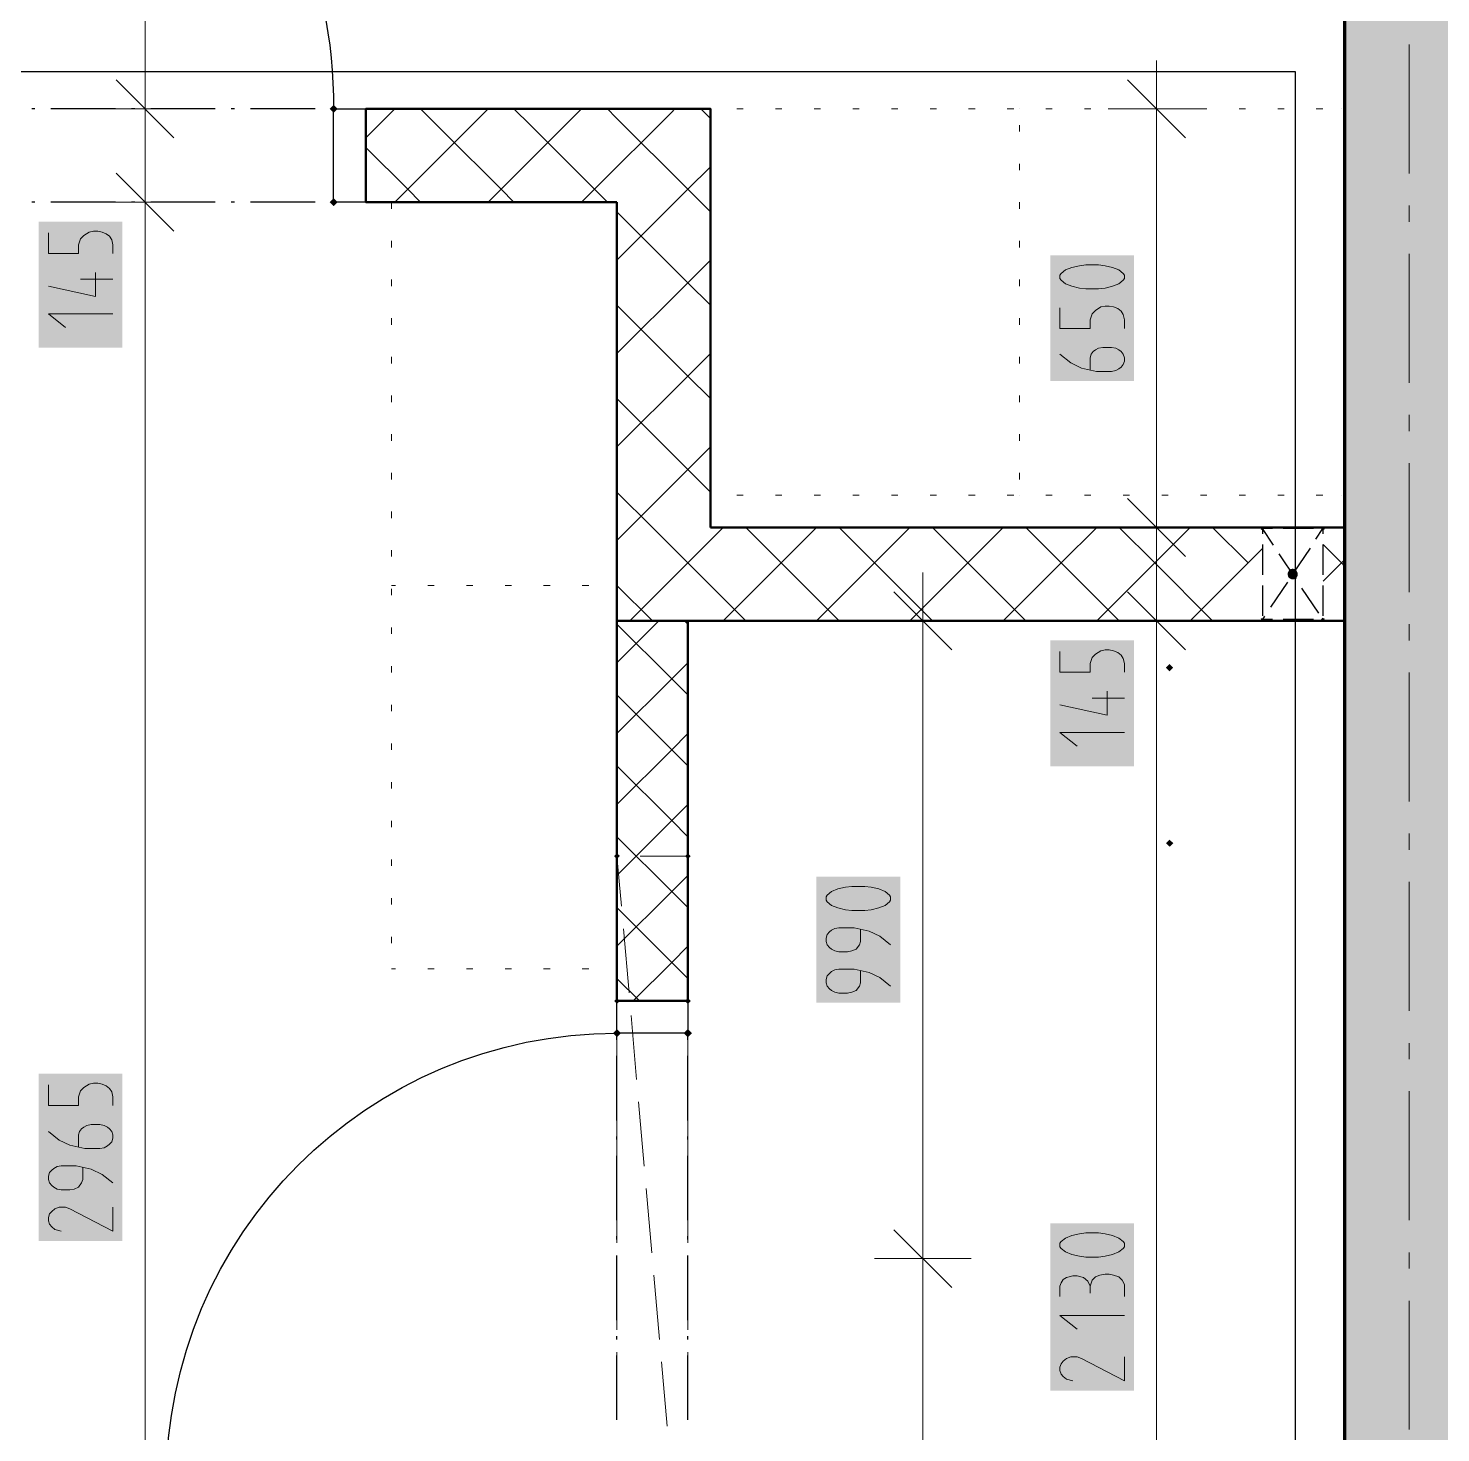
# Model space of a CAD drawing. Header units: millimetres. Extents: x 0 to 594, y 0 to 420.
# Drawn here: x 259.97 to 282.46, y 269.98 to 292.33 of the extents above; entities that cross this region are included whole.
import ezdxf

# ---------------------------------------------------------------- set-up
doc = ezdxf.new("R2010")
doc.units = ezdxf.units.MM
doc.header["$LTSCALE"] = 8
for name, color, linetype in [('PDF_Dvere', 7, 'Continuous'), ('PDF_Koty delkove', 7, 'Continuous'), ('PDF_Nabytek', 7, 'Continuous'), ('PDF_Osy hlavni', 7, 'Continuous'), ('PDF_Popis Prostupy', 7, 'Continuous'), ('PDF_Preklady', 7, 'Continuous'), ('PDF_Pricky zdene', 7, 'Continuous'), ('PDF_Prostupy', 7, 'Continuous'), ('PDF_Steny obvodove nosne', 7, 'Continuous'), ('RED_2.5mm^2', 1, 'Continuous')]:
    doc.layers.add(name, color=color, linetype=linetype)

msp = doc.modelspace()

# ---------------------------------------------------------------- linework, layer by layer
at = {"layer": 'PDF_Dvere', "lineweight": 25}
for points in [[(256.633, 291.046), (256.633, 299.246, -0.414214), (264.833, 291.046), (264.793, 291.046)], [(269.343, 269.621), (269.343, 269.163), (262.168, 269.163, -0.414213), (269.343, 276.338)]]:
    msp.add_lwpolyline(points, format="xyb", dxfattribs=at)
for points in [[(260.078, 291.046), (260.027, 291.046)], [(261.359, 291.046), (260.334, 291.046)], [(261.667, 291.046), (261.616, 291.046)], [(262.948, 291.046), (261.923, 291.046)], [(263.256, 291.046), (263.204, 291.046)], [(264.537, 291.046), (263.512, 291.046)], [(260.078, 289.56), (260.027, 289.56)], [(261.359, 289.56), (260.334, 289.56)], [(261.667, 289.56), (261.616, 289.56)], [(262.948, 289.56), (261.923, 289.56)], [(263.256, 289.56), (263.204, 289.56)], [(264.537, 289.56), (263.512, 289.56)], [(264.833, 289.56), (264.793, 289.56)], [(269.343, 276.233), (269.343, 276.284)], [(270.471, 276.233), (270.471, 276.284)], [(269.343, 274.951), (269.343, 275.976)], [(270.471, 274.951), (270.471, 275.976)], [(269.343, 274.644), (269.343, 274.695)], [(270.471, 274.644), (270.471, 274.695)], [(269.343, 273.363), (269.343, 274.388)], [(270.471, 273.363), (270.471, 274.388)], [(269.343, 273.055), (269.343, 273.106)], [(270.471, 273.055), (270.471, 273.106)], [(269.343, 271.774), (269.343, 272.799)], [(270.471, 271.774), (270.471, 272.799)], [(269.343, 271.466), (269.343, 271.518)], [(270.471, 271.466), (270.471, 271.518)], [(269.343, 270.185), (269.343, 271.21)], [(270.471, 270.185), (270.471, 271.21)]]:
    msp.add_lwpolyline(points, dxfattribs=at)
for points in [[(265.346, 289.56), (264.833, 289.56), (264.833, 291.046), (265.346, 291.046)], [(270.471, 276.85), (270.471, 276.338), (269.343, 276.338), (269.343, 276.85)]]:
    msp.add_lwpolyline(points, close=True, dxfattribs=at)
at = {"layer": 'PDF_Dvere', "lineweight": 25, "transparency": 33554559}
for points in [[(264.897, 291.046), (264.833, 290.982), (264.833, 291.11), (264.769, 291.046)], [(264.897, 289.56), (264.833, 289.496), (264.833, 289.624), (264.769, 289.56)], [(269.343, 276.273), (269.279, 276.338), (269.407, 276.338), (269.343, 276.402)], [(270.471, 276.273), (270.407, 276.338), (270.535, 276.338), (270.471, 276.402)]]:
    msp.add_solid(points, dxfattribs=at)
at = {"layer": 'PDF_Koty delkove', "lineweight": 18}
for points in [[(261.831, 201.257), (261.831, 202.743), (261.831, 233.134), (261.831, 235.902), (261.831, 256.401), (261.831, 259.169), (261.831, 289.56), (261.831, 291.046), (261.831, 340.194), (261.831, 344.089)], [(277.933, 291.046), (277.933, 291.815)], [(262.292, 290.585), (261.37, 291.507)], [(278.394, 290.585), (277.471, 291.507)], [(262.6, 291.046), (261.831, 291.046), (261.062, 291.046)], [(278.701, 291.046), (277.933, 291.046), (277.164, 291.046)], [(277.933, 258.451), (277.933, 261.065), (277.933, 282.897), (277.933, 284.384), (277.933, 291.046)], [(262.292, 289.099), (261.37, 290.021)], [(262.6, 289.56), (261.831, 289.56), (261.062, 289.56)], [(260.293, 289.072), (260.293, 288.743), (260.771, 288.743), (260.771, 288.88), (260.806, 288.976), (260.857, 289.031), (260.942, 289.085), (261.01, 289.099), (261.079, 289.099), (261.147, 289.085), (261.215, 289.058), (261.266, 289.017), (261.301, 288.963), (261.318, 288.88), (261.318, 288.743)], [(261.045, 288.442), (261.045, 288.058), (260.293, 288.223)], [(261.318, 288.333), (260.806, 288.333)], [(276.395, 287.88), (276.395, 287.551), (276.873, 287.551), (276.873, 287.688), (276.908, 287.784), (276.959, 287.839), (277.044, 287.893), (277.112, 287.907), (277.18, 287.907), (277.249, 287.893), (277.317, 287.866), (277.368, 287.825), (277.403, 287.771), (277.42, 287.688), (277.42, 287.551)], [(261.318, 287.785), (260.293, 287.785), (260.566, 287.566)], [(277.403, 286.976), (277.368, 286.935), (277.334, 286.908), (277.283, 286.88), (277.214, 286.866), (276.975, 286.866), (276.736, 286.921), (276.565, 287.003), (276.395, 287.141)], [(276.873, 286.894), (276.873, 287.086), (276.89, 287.141), (276.924, 287.182), (276.959, 287.209), (277.009, 287.236), (277.078, 287.25), (277.214, 287.25), (277.283, 287.236), (277.334, 287.209), (277.368, 287.182), (277.403, 287.141), (277.42, 287.086), (277.42, 287.031), (277.403, 286.976)], [(278.394, 283.922), (277.471, 284.845)], [(278.701, 284.384), (277.933, 284.384), (277.164, 284.384)], [(274.21, 282.897), (274.21, 283.666)], [(274.671, 282.436), (273.749, 283.359)], [(278.394, 282.436), (277.471, 283.359)], [(274.979, 282.897), (274.21, 282.897), (273.441, 282.897)], [(274.21, 261.065), (274.21, 272.75), (274.21, 282.897)], [(278.701, 282.897), (277.933, 282.897), (277.164, 282.897)], [(276.395, 282.409), (276.395, 282.081), (276.873, 282.081), (276.873, 282.218), (276.908, 282.313), (276.959, 282.368), (277.044, 282.423), (277.112, 282.437), (277.18, 282.437), (277.249, 282.423), (277.317, 282.395), (277.368, 282.354), (277.403, 282.3), (277.42, 282.218), (277.42, 282.081)], [(277.146, 281.779), (277.146, 281.396), (276.395, 281.561)], [(277.42, 281.67), (276.908, 281.67)], [(277.42, 281.122), (276.395, 281.122), (276.668, 280.904)], [(273.287, 278.673), (273.082, 278.673), (272.98, 278.659), (272.86, 278.632), (272.758, 278.591), (272.689, 278.536), (272.673, 278.508), (272.673, 278.454), (272.689, 278.426), (272.758, 278.372), (272.86, 278.331), (272.98, 278.303), (273.082, 278.289), (273.287, 278.289), (273.389, 278.303), (273.509, 278.331), (273.612, 278.372)], [(273.612, 278.372), (273.68, 278.426), (273.698, 278.454), (273.698, 278.508), (273.68, 278.536), (273.612, 278.591), (273.509, 278.632), (273.389, 278.659), (273.287, 278.673)], [(273.698, 277.742), (273.527, 277.879), (273.355, 277.961), (273.117, 278.016), (272.877, 278.016), (272.809, 278.002), (272.758, 277.975), (272.724, 277.948), (272.689, 277.906), (272.673, 277.851), (272.673, 277.797), (272.689, 277.742), (272.724, 277.701), (272.758, 277.674), (272.809, 277.646), (272.877, 277.632), (273.014, 277.632), (273.082, 277.646), (273.15, 277.674), (273.202, 277.742), (273.219, 277.797), (273.219, 277.989)], [(272.689, 277.249), (272.673, 277.194), (272.673, 277.14), (272.689, 277.085), (272.724, 277.044), (272.758, 277.017), (272.809, 276.989), (272.877, 276.975), (273.014, 276.975), (273.082, 276.989), (273.15, 277.017), (273.202, 277.085), (273.219, 277.14), (273.219, 277.332)], [(273.698, 277.085), (273.527, 277.222), (273.355, 277.304), (273.117, 277.359), (272.877, 277.359), (272.809, 277.345), (272.758, 277.318), (272.724, 277.29), (272.689, 277.249)], [(260.293, 275.515), (260.293, 275.186), (260.771, 275.186), (260.771, 275.323), (260.806, 275.419), (260.857, 275.474), (260.942, 275.528), (261.01, 275.542), (261.079, 275.542)], [(261.079, 275.542), (261.147, 275.528), (261.215, 275.501), (261.266, 275.46), (261.301, 275.406), (261.318, 275.323), (261.318, 275.186)], [(260.771, 274.529), (260.771, 274.721), (260.788, 274.776), (260.822, 274.817), (260.857, 274.844), (260.907, 274.871), (260.976, 274.885), (261.112, 274.885), (261.181, 274.871), (261.232, 274.844), (261.266, 274.817), (261.301, 274.776), (261.318, 274.721), (261.318, 274.666), (261.301, 274.611), (261.266, 274.57), (261.232, 274.543), (261.181, 274.515), (261.112, 274.501), (260.874, 274.501), (260.635, 274.556), (260.464, 274.638), (260.293, 274.776)], [(261.147, 274.091), (260.976, 274.174), (260.737, 274.228), (260.497, 274.228), (260.43, 274.214), (260.378, 274.187), (260.345, 274.16), (260.31, 274.119), (260.293, 274.064), (260.293, 274.009), (260.31, 273.954), (260.345, 273.913), (260.378, 273.886), (260.43, 273.858), (260.497, 273.844), (260.635, 273.844), (260.702, 273.858), (260.771, 273.886), (260.822, 273.954), (260.84, 274.009), (260.84, 274.201)], [(261.318, 273.954), (261.147, 274.091)], [(261.318, 273.571), (261.318, 273.187), (260.635, 273.544), (260.566, 273.571), (260.464, 273.571), (260.396, 273.544), (260.345, 273.503), (260.31, 273.462), (260.293, 273.407), (260.293, 273.352), (260.31, 273.297), (260.345, 273.256), (260.396, 273.215), (260.497, 273.187)], [(274.671, 272.289), (273.749, 273.211)], [(277.009, 273.159), (276.804, 273.159), (276.703, 273.145), (276.583, 273.118), (276.48, 273.077), (276.412, 273.022), (276.395, 272.995), (276.395, 272.94)], [(276.395, 272.94), (276.412, 272.912), (276.48, 272.858), (276.583, 272.817), (276.703, 272.789), (276.804, 272.775), (277.009, 272.775), (277.112, 272.789), (277.231, 272.817), (277.334, 272.858), (277.403, 272.912), (277.42, 272.94), (277.42, 272.995), (277.403, 273.022), (277.334, 273.077), (277.231, 273.118), (277.112, 273.145), (277.009, 273.159)], [(274.979, 272.75), (274.21, 272.75), (273.441, 272.75)], [(277.42, 272.146), (277.42, 272.338), (277.385, 272.406), (277.334, 272.461), (277.249, 272.488), (277.18, 272.502), (277.112, 272.502), (277.027, 272.488), (276.959, 272.461), (276.908, 272.406), (276.873, 272.31)], [(276.395, 272.146), (276.395, 272.31), (276.412, 272.365), (276.446, 272.42), (276.498, 272.448), (276.599, 272.475), (276.668, 272.475), (276.77, 272.448), (276.839, 272.393), (276.873, 272.31), (276.873, 272.201)], [(277.42, 271.845), (276.395, 271.845), (276.668, 271.626)], [(277.42, 271.188), (277.42, 270.804), (276.736, 271.161), (276.668, 271.188), (276.565, 271.188), (276.498, 271.161), (276.446, 271.12), (276.412, 271.078), (276.395, 271.023), (276.395, 270.969), (276.412, 270.914), (276.446, 270.873), (276.498, 270.832), (276.599, 270.804)]]:
    msp.add_lwpolyline(points, dxfattribs=at)
msp.add_lwpolyline([(277.009, 288.564), (276.804, 288.564), (276.703, 288.55), (276.583, 288.523), (276.48, 288.482), (276.412, 288.428), (276.395, 288.4), (276.395, 288.345), (276.412, 288.318), (276.48, 288.263), (276.583, 288.222), (276.703, 288.194), (276.804, 288.18), (277.009, 288.18), (277.112, 288.194), (277.231, 288.222), (277.334, 288.263), (277.403, 288.318), (277.42, 288.345), (277.42, 288.4), (277.403, 288.428), (277.334, 288.482), (277.231, 288.523), (277.112, 288.55)], close=True, dxfattribs=at)
at = {"layer": 'PDF_Koty delkove', "color": 7, "lineweight": 18, "true_color": 0xffffff, "transparency": 33554559}
for points in [[(261.472, 287.248), (261.472, 289.252), (260.14, 287.248), (260.14, 289.252)], [(277.574, 286.713), (277.574, 288.717), (276.241, 286.713), (276.241, 288.717)], [(277.574, 280.585), (277.574, 282.59), (276.241, 280.585), (276.241, 282.59)], [(273.851, 276.821), (273.851, 278.826), (272.519, 276.821), (272.519, 278.826)], [(261.472, 273.033), (261.472, 275.695), (260.14, 273.033), (260.14, 275.695)], [(277.574, 270.65), (277.574, 273.312), (276.241, 270.65), (276.241, 273.312)]]:
    msp.add_solid(points, dxfattribs=at)
at = {"layer": 'PDF_Nabytek', "lineweight": 13}
for points in [[(270.83, 291.046), (270.83, 291.046)], [(270.83, 291.046), (270.83, 291.046)], [(271.353, 291.046), (271.251, 291.046)], [(271.353, 291.046), (271.251, 291.046)], [(271.968, 291.046), (271.866, 291.046)], [(271.968, 291.046), (271.866, 291.046)], [(272.583, 291.046), (272.481, 291.046)], [(272.583, 291.046), (272.481, 291.046)], [(273.198, 291.046), (273.096, 291.046)], [(273.198, 291.046), (273.096, 291.046)], [(273.813, 291.046), (273.711, 291.046)], [(273.813, 291.046), (273.711, 291.046)], [(274.428, 291.046), (274.326, 291.046)], [(274.428, 291.046), (274.326, 291.046)], [(275.043, 291.046), (274.941, 291.046)], [(275.043, 291.046), (274.941, 291.046)], [(275.658, 291.046), (275.556, 291.046)], [(275.658, 291.046), (275.556, 291.046)], [(275.75, 291.046), (275.75, 291.046)], [(275.75, 291.046), (275.75, 291.046)], [(276.273, 291.046), (276.171, 291.046)], [(276.273, 291.046), (276.171, 291.046)], [(276.888, 291.046), (276.786, 291.046)], [(276.888, 291.046), (276.786, 291.046)], [(277.503, 291.046), (277.401, 291.046)], [(277.503, 291.046), (277.401, 291.046)], [(278.118, 291.046), (278.016, 291.046)], [(278.118, 291.046), (278.016, 291.046)], [(278.733, 291.046), (278.631, 291.046)], [(278.733, 291.046), (278.631, 291.046)], [(279.348, 291.046), (279.245, 291.046)], [(279.348, 291.046), (279.245, 291.046)], [(279.963, 291.046), (279.86, 291.046)], [(279.963, 291.046), (279.86, 291.046)], [(280.578, 291.046), (280.475, 291.046)], [(280.578, 291.046), (280.475, 291.046)], [(280.875, 291.046), (280.875, 291.046)], [(280.875, 291.046), (280.875, 291.046)], [(275.75, 290.685), (275.75, 290.788)], [(275.75, 290.685), (275.75, 290.788)], [(275.75, 290.07), (275.75, 290.173)], [(275.75, 290.07), (275.75, 290.173)], [(265.818, 289.56), (265.756, 289.56)], [(265.756, 289.56), (265.756, 289.56)], [(265.756, 289.56), (265.756, 289.56)], [(265.756, 289.455), (265.756, 289.558)], [(266.433, 289.56), (266.331, 289.56)], [(267.048, 289.56), (266.946, 289.56)], [(267.663, 289.56), (267.561, 289.56)], [(268.278, 289.56), (268.176, 289.56)], [(268.893, 289.56), (268.791, 289.56)], [(269.343, 289.56), (269.343, 289.56)], [(269.343, 289.56), (269.343, 289.56)], [(269.343, 289.455), (269.343, 289.558)], [(275.75, 289.455), (275.75, 289.558)], [(275.75, 289.455), (275.75, 289.558)], [(265.756, 288.84), (265.756, 288.943)], [(269.343, 288.84), (269.343, 288.943)], [(275.75, 288.84), (275.75, 288.943)], [(275.75, 288.84), (275.75, 288.943)], [(265.756, 288.225), (265.756, 288.328)], [(269.343, 288.225), (269.343, 288.328)], [(275.75, 288.225), (275.75, 288.328)], [(275.75, 288.225), (275.75, 288.328)], [(265.756, 287.61), (265.756, 287.713)], [(269.343, 287.61), (269.343, 287.713)], [(275.75, 287.61), (275.75, 287.713)], [(275.75, 287.61), (275.75, 287.713)], [(265.756, 286.995), (265.756, 287.098)], [(269.343, 286.995), (269.343, 287.098)], [(275.75, 286.995), (275.75, 287.098)], [(275.75, 286.995), (275.75, 287.098)], [(265.756, 286.38), (265.756, 286.483)], [(269.343, 286.38), (269.343, 286.483)], [(275.75, 286.38), (275.75, 286.483)], [(275.75, 286.38), (275.75, 286.483)], [(265.756, 285.765), (265.756, 285.868)], [(269.343, 285.765), (269.343, 285.868)], [(275.75, 285.765), (275.75, 285.868)], [(275.75, 285.765), (275.75, 285.868)], [(265.756, 285.15), (265.756, 285.253)], [(269.343, 285.15), (269.343, 285.253)], [(275.75, 285.15), (275.75, 285.253)], [(275.75, 285.15), (275.75, 285.253)], [(270.83, 284.896), (270.83, 284.896)], [(270.83, 284.896), (270.83, 284.896)], [(271.353, 284.896), (271.251, 284.896)], [(271.353, 284.896), (271.251, 284.896)], [(271.968, 284.896), (271.866, 284.896)], [(271.968, 284.896), (271.866, 284.896)], [(272.583, 284.896), (272.481, 284.896), (272.583, 284.896)], [(273.198, 284.896), (273.096, 284.896)], [(273.198, 284.896), (273.096, 284.896)], [(273.813, 284.896), (273.711, 284.896), (273.813, 284.896)], [(274.428, 284.896), (274.326, 284.896), (274.428, 284.896)], [(275.043, 284.896), (274.941, 284.896)], [(275.043, 284.896), (274.941, 284.896)], [(275.658, 284.896), (275.556, 284.896), (275.658, 284.896)], [(275.75, 284.896), (275.75, 284.896)], [(275.75, 284.896), (275.75, 284.896)], [(276.273, 284.896), (276.171, 284.896)], [(276.273, 284.896), (276.171, 284.896)], [(276.888, 284.896), (276.786, 284.896)], [(276.888, 284.896), (276.786, 284.896)], [(277.401, 284.896), (277.503, 284.896), (277.401, 284.896)], [(278.118, 284.896), (278.016, 284.896)], [(278.118, 284.896), (278.016, 284.896)], [(278.631, 284.896), (278.733, 284.896), (278.631, 284.896)], [(279.348, 284.896), (279.245, 284.896)], [(279.348, 284.896), (279.245, 284.896)], [(279.86, 284.896), (279.963, 284.896), (279.86, 284.896)], [(280.578, 284.896), (280.475, 284.896)], [(280.578, 284.896), (280.475, 284.896)], [(280.875, 284.896), (280.875, 284.896)], [(280.875, 284.896), (280.875, 284.896)], [(265.756, 284.535), (265.756, 284.638)], [(269.343, 284.535), (269.343, 284.638)], [(265.756, 283.92), (265.756, 284.023)], [(269.343, 283.92), (269.343, 284.023)], [(265.818, 283.461), (265.756, 283.461)], [(265.756, 283.461), (265.756, 283.461)], [(265.756, 283.305), (265.756, 283.408)], [(266.433, 283.461), (266.331, 283.461)], [(267.048, 283.461), (266.946, 283.461)], [(267.663, 283.461), (267.561, 283.461)], [(268.278, 283.461), (268.176, 283.461)], [(268.893, 283.461), (268.791, 283.461)], [(269.343, 283.461), (269.343, 283.461)], [(269.343, 283.305), (269.343, 283.408)], [(265.756, 282.69), (265.756, 282.793)], [(269.343, 282.69), (269.343, 282.793)], [(265.756, 282.075), (265.756, 282.178)], [(269.343, 282.075), (269.343, 282.178)], [(265.756, 281.46), (265.756, 281.563)], [(269.343, 281.46), (269.343, 281.563)], [(265.756, 280.845), (265.756, 280.948)], [(269.343, 280.845), (269.343, 280.948)], [(265.756, 280.23), (265.756, 280.333)], [(269.343, 280.23), (269.343, 280.333)], [(265.756, 279.615), (265.756, 279.718)], [(269.343, 279.615), (269.343, 279.718)], [(265.756, 279), (265.756, 279.103)], [(269.343, 279), (269.343, 279.103)], [(265.756, 278.385), (265.756, 278.488)], [(269.343, 278.385), (269.343, 278.488)], [(265.756, 277.77), (265.756, 277.873)], [(269.343, 277.77), (269.343, 277.873)], [(265.756, 277.363), (265.756, 277.363)], [(265.818, 277.363), (265.756, 277.363)], [(265.756, 277.363), (265.756, 277.363)], [(266.433, 277.363), (266.331, 277.363)], [(267.048, 277.363), (266.946, 277.363)], [(267.663, 277.363), (267.561, 277.363)], [(268.278, 277.363), (268.176, 277.363)], [(268.893, 277.363), (268.791, 277.363)], [(269.343, 277.363), (269.343, 277.363)], [(269.343, 277.363), (269.343, 277.363)]]:
    msp.add_lwpolyline(points, dxfattribs=at)
at = {"layer": 'PDF_Osy hlavni', "lineweight": 18}
for points in [[(281.951, 290.019), (281.951, 292.069)], [(281.951, 289.25), (281.951, 289.506)], [(281.951, 286.688), (281.951, 288.738)], [(281.951, 285.919), (281.951, 286.175)], [(281.951, 283.356), (281.951, 285.406)], [(281.951, 282.588), (281.951, 282.844)], [(281.951, 280.025), (281.951, 282.075)], [(281.951, 279.256), (281.951, 279.513)], [(281.951, 276.694), (281.951, 278.744)], [(281.951, 275.925), (281.951, 276.181)], [(281.951, 273.363), (281.951, 275.413)], [(281.951, 272.594), (281.951, 272.85)], [(281.951, 270.031), (281.951, 272.081)]]:
    msp.add_lwpolyline(points, dxfattribs=at)
at = {"layer": 'PDF_Popis Prostupy', "lineweight": 25}
msp.add_lwpolyline([(280.14, 283.583), (280.149, 283.591), (280.157, 283.599), (280.163, 283.609), (280.168, 283.62), (280.17, 283.632), (280.171, 283.644), (280.17, 283.655), (280.167, 283.667), (280.162, 283.678), (280.155, 283.687), (280.147, 283.696), (280.138, 283.703), (280.128, 283.709), (280.117, 283.713), (280.105, 283.715), (280.093, 283.715), (280.081, 283.713), (280.07, 283.709), (280.06, 283.704), (280.05, 283.696), (280.042, 283.688), (280.036, 283.678), (280.031, 283.667), (280.028, 283.656), (280.026, 283.644), (280.027, 283.633), (280.03, 283.621), (280.034, 283.61), (280.04, 283.6), (280.048, 283.591), (280.057, 283.583), (280.067, 283.577), (280.078, 283.573), (280.09, 283.571), (280.101, 283.57), (280.113, 283.572), (280.125, 283.575), (280.135, 283.58)], close=True, dxfattribs=at)
for points in [[(280.039, 283.601), (280.039, 283.601)], [(280.058, 283.702), (280.058, 283.702)], [(280.14, 283.583), (280.14, 283.583)], [(280.158, 283.684), (280.158, 283.684)]]:
    msp.add_lwpolyline(points, dxfattribs=at)
at = {"layer": 'PDF_Popis Prostupy', "lineweight": 25, "transparency": 33554559}
for points in [[(280.093, 283.714), (280.034, 283.673), (280.027, 283.637)], [(280.093, 283.714), (280.027, 283.637), (280.129, 283.708)], [(280.129, 283.708), (280.027, 283.637), (280.039, 283.601)], [(280.034, 283.673), (280.093, 283.714), (280.058, 283.702)], [(280.129, 283.708), (280.039, 283.601), (280.158, 283.684)], [(280.158, 283.684), (280.039, 283.601), (280.068, 283.577)], [(280.158, 283.684), (280.068, 283.577), (280.17, 283.648)], [(280.17, 283.648), (280.068, 283.577), (280.104, 283.571)], [(280.17, 283.648), (280.104, 283.571), (280.164, 283.612)], [(280.164, 283.612), (280.104, 283.571), (280.14, 283.583)]]:
    msp.add_solid(points, dxfattribs=at)
at = {"layer": 'PDF_Preklady', "lineweight": 18}
for points in [[(269.414, 278.357), (269.343, 279.156), (269.354, 279.156)], [(269.343, 278.539), (269.343, 279.156)], [(270.471, 278.539), (270.471, 279.156), (269.713, 279.156)], [(269.343, 277.155), (269.343, 278.18)], [(270.471, 277.155), (270.471, 278.18)], [(269.535, 276.978), (269.445, 278)], [(269.343, 275.771), (269.343, 276.796)], [(270.471, 275.771), (270.471, 276.796)], [(269.656, 275.6), (269.567, 276.621)], [(269.343, 274.388), (269.343, 275.413)], [(269.778, 274.222), (269.688, 275.243)], [(270.471, 274.388), (270.471, 275.413)], [(269.343, 273.004), (269.343, 274.029)], [(269.899, 272.843), (269.809, 273.864)], [(270.471, 273.004), (270.471, 274.029)], [(269.343, 271.62), (269.343, 272.645)], [(270.471, 271.62), (270.471, 272.645)], [(270.02, 271.465), (269.93, 272.486)], [(269.343, 270.236), (269.343, 271.261)], [(270.471, 270.236), (270.471, 271.261)], [(270.142, 270.086), (270.052, 271.107)]]:
    msp.add_lwpolyline(points, dxfattribs=at)
at = {"layer": 'PDF_Preklady', "lineweight": 18, "transparency": 33554559}
for points in [[(269.347, 279.11), (269.297, 279.152), (269.389, 279.16), (269.339, 279.202)], [(269.39, 279.156), (269.343, 279.11), (269.343, 279.202), (269.297, 279.156)], [(269.343, 279.11), (269.297, 279.156), (269.39, 279.156), (269.343, 279.202)], [(270.471, 279.11), (270.425, 279.156), (270.517, 279.156), (270.471, 279.202)], [(270.517, 279.156), (270.471, 279.11), (270.471, 279.202), (270.425, 279.156)], [(269.343, 276.804), (269.297, 276.85), (269.39, 276.85), (269.343, 276.896)], [(269.343, 276.804), (269.297, 276.85), (269.39, 276.85), (269.343, 276.896)], [(270.471, 276.804), (270.425, 276.85), (270.517, 276.85), (270.471, 276.896)], [(270.471, 276.804), (270.425, 276.85), (270.517, 276.85), (270.471, 276.896)]]:
    msp.add_solid(points, dxfattribs=at)
at = {"layer": 'PDF_Pricky zdene', "lineweight": 9}
for points in [[(265.807, 291.046), (265.346, 290.585)], [(267.293, 291.046), (266.937, 290.69), (266.012, 289.765), (265.807, 289.56)], [(267.703, 289.56), (267.498, 289.765), (266.604, 290.66), (266.217, 291.046)], [(268.78, 291.046), (268.573, 290.84), (267.498, 289.765), (267.293, 289.56)], [(268.985, 289.765), (267.965, 290.784), (267.703, 291.046)], [(270.266, 291.046), (270.209, 290.989), (268.985, 289.765), (268.78, 289.56)], [(270.676, 289.56), (270.471, 289.765), (269.327, 290.909), (269.19, 291.046)], [(270.83, 290.892), (270.689, 291.033), (270.676, 291.046)], [(266.217, 289.56), (266.012, 289.765), (265.346, 290.431)], [(270.83, 290.124), (270.471, 289.765), (270.266, 289.56)], [(269.19, 289.56), (268.985, 289.765)], [(270.266, 289.56), (269.343, 288.637)], [(270.83, 287.92), (270.471, 288.279), (269.343, 289.406)], [(270.83, 289.406), (270.676, 289.56)], [(270.83, 288.637), (270.471, 288.279), (269.343, 287.151)], [(270.83, 286.434), (270.471, 286.792), (269.343, 287.92)], [(270.83, 287.151), (270.471, 286.792), (269.343, 285.665)], [(270.83, 284.947), (270.471, 285.306), (269.343, 286.434)], [(270.83, 285.665), (270.471, 285.306), (269.548, 284.384)], [(269.907, 284.384), (269.343, 284.947)], [(269.548, 284.384), (269.343, 284.179)], [(271.035, 284.384), (270.471, 283.82), (269.548, 282.897)], [(271.393, 282.897), (270.471, 283.82), (269.907, 284.384)], [(272.521, 284.384), (271.957, 283.82), (271.035, 282.897)], [(272.88, 282.897), (271.957, 283.82), (271.393, 284.384)], [(274.007, 284.384), (273.443, 283.82), (272.521, 282.897)], [(274.366, 282.897), (273.443, 283.82), (272.88, 284.384)], [(275.493, 284.384), (274.93, 283.82), (274.007, 282.897)], [(275.852, 282.897), (274.93, 283.82), (274.366, 284.384)], [(276.98, 284.384), (276.416, 283.82), (275.493, 282.897)], [(277.338, 282.897), (276.416, 283.82), (275.852, 284.384)], [(278.466, 284.384), (277.902, 283.82), (276.98, 282.897)], [(278.825, 282.897), (277.902, 283.82), (277.338, 284.384)], [(279.388, 283.82), (278.825, 284.384)], [(279.616, 284.048), (279.388, 283.82), (278.466, 282.897)], [(280.926, 283.769), (280.875, 283.82), (280.582, 284.112)], [(280.926, 283.871), (280.875, 283.82), (280.583, 283.528)], [(269.907, 282.897), (269.343, 283.461)], [(270.01, 282.897), (269.343, 282.231)], [(270.471, 281.719), (270.215, 281.975), (269.343, 282.846)], [(270.471, 282.846), (270.42, 282.897)], [(280.311, 282.897), (280.289, 282.919)], [(270.471, 282.231), (270.215, 281.975)], [(270.215, 281.975), (269.343, 281.104)], [(270.471, 280.591), (270.215, 280.848), (269.343, 281.719)], [(270.471, 281.104), (270.215, 280.848), (269.343, 279.976)], [(270.471, 279.464), (270.215, 279.72), (269.343, 280.591)], [(270.471, 279.976), (270.215, 279.72), (269.343, 278.849)], [(270.471, 278.336), (270.215, 278.593), (269.343, 279.464)], [(270.471, 278.849), (270.215, 278.593), (269.343, 277.721)], [(270.471, 277.209), (270.215, 277.465), (269.343, 278.336)], [(270.471, 277.721), (270.215, 277.465), (269.6, 276.85)], [(269.702, 276.85), (269.343, 277.209)]]:
    msp.add_lwpolyline(points, dxfattribs=at)
at = {"layer": 'PDF_Pricky zdene', "lineweight": 50}
for points in [[(269.343, 289.56), (265.346, 289.56), (265.346, 291.046), (270.83, 291.046), (270.83, 289.56)], [(269.343, 289.56), (269.343, 284.384)], [(270.83, 284.384), (270.83, 289.56)], [(269.343, 284.384), (269.343, 282.897), (270.471, 282.897), (270.471, 279.156), (270.471, 276.85), (269.343, 276.85), (269.343, 279.156), (269.343, 282.897), (270.471, 282.897), (280.875, 282.897), (280.926, 282.897), (280.926, 284.384), (280.875, 284.384), (270.83, 284.384)]]:
    msp.add_lwpolyline(points, dxfattribs=at)
at = {"layer": 'PDF_Prostupy', "lineweight": 25}
for points in [[(279.616, 284.366), (279.616, 284.282)], [(279.78, 284.366), (279.616, 284.366)], [(279.792, 284.103), (279.616, 284.366)], [(280.431, 284.366), (279.948, 284.366)], [(280.468, 284.197), (280.581, 284.366), (280.581, 284.282)], [(279.616, 284.113), (279.616, 283.631)], [(280.375, 284.057), (280.107, 283.655)], [(280.581, 284.113), (280.581, 283.631)], [(280.153, 283.561), (279.885, 283.963)], [(279.616, 283.462), (279.616, 282.98)], [(280.014, 283.515), (279.746, 283.114)], [(280.514, 283.02), (280.246, 283.421)], [(280.581, 283.462), (280.581, 282.98)], [(279.652, 282.973), (279.616, 282.919)], [(279.78, 282.919), (279.616, 282.919)], [(280.431, 282.919), (279.948, 282.919)]]:
    msp.add_lwpolyline(points, dxfattribs=at)
at = {"layer": 'PDF_Prostupy', "lineweight": 25, "transparency": 33554559}
for points in [[(279.633, 284.341), (279.591, 284.349), (279.642, 284.383), (279.6, 284.391)], [(280.611, 284.366), (280.581, 284.336), (280.581, 284.396), (280.551, 284.366)], [(280.581, 284.396), (280.611, 284.366), (280.551, 284.366), (280.581, 284.336)], [(280.598, 284.391), (280.606, 284.349), (280.556, 284.383), (280.564, 284.341)], [(279.633, 282.944), (279.642, 282.903), (279.591, 282.936), (279.6, 282.894)], [(280.581, 282.949), (280.611, 282.919), (280.551, 282.919), (280.581, 282.889)], [(280.611, 282.919), (280.581, 282.889), (280.581, 282.949), (280.551, 282.919)], [(280.598, 282.894), (280.556, 282.903), (280.606, 282.936), (280.564, 282.944)], [(278.138, 282.211), (278.197, 282.153), (278.08, 282.153), (278.138, 282.095)], [(278.197, 282.153), (278.138, 282.095), (278.138, 282.211), (278.08, 282.153)], [(278.138, 279.419), (278.197, 279.361), (278.08, 279.361), (278.138, 279.303)], [(278.197, 279.361), (278.138, 279.303), (278.138, 279.419), (278.08, 279.361)]]:
    msp.add_solid(points, dxfattribs=at)
at = {"layer": 'PDF_Steny obvodove nosne', "lineweight": 70}
msp.add_lwpolyline([(282.976, 342.603), (280.926, 342.603), (280.926, 340.194), (280.926, 261.065), (280.926, 258.451), (282.976, 258.451), (282.976, 261.065), (282.976, 340.194), (282.976, 340.348)], dxfattribs=at)
at = {"layer": 'PDF_Steny obvodove nosne', "color": 9, "lineweight": 9, "true_color": 0xc0c0c0, "transparency": 33554559}
msp.add_solid([(282.976, 258.451), (282.976, 342.603), (280.926, 258.451), (280.926, 342.603)], dxfattribs=at)
at = {"layer": 'RED_2.5mm^2'}
for p, q in [((280.142, 291.636), (252.098, 291.636)), ((280.142, 261.065), (280.142, 291.636))]:
    msp.add_line(p, q, dxfattribs=at)

doc.saveas('drawing.dxf')
